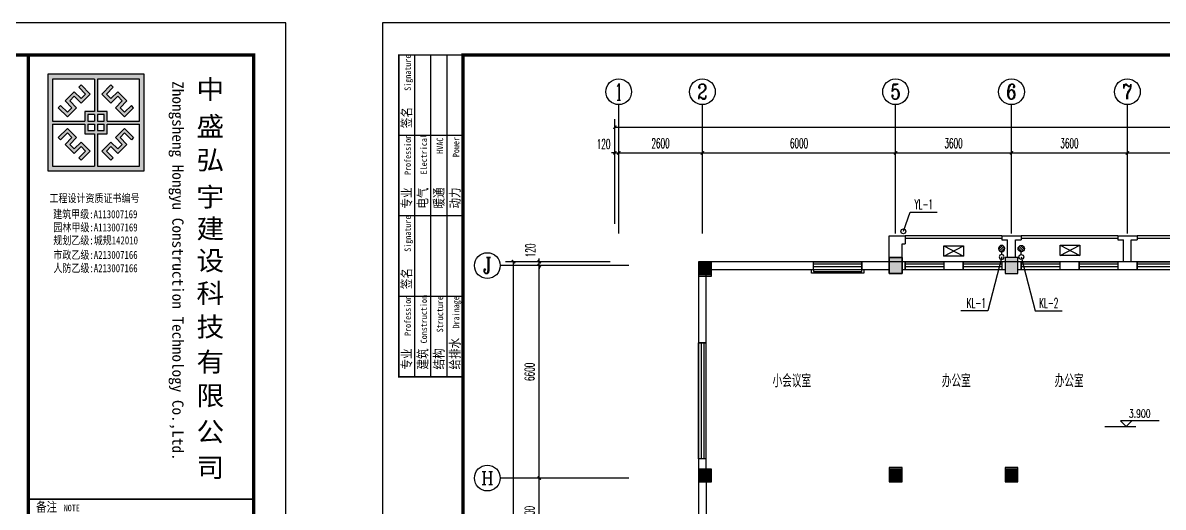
# Model space of a CAD drawing. Header units: inches. Extents: x -1293886 to -986005, y -15154 to 203628.
# Drawn here: x -1242659 to -1207239, y 11801 to 26846 of the extents above; entities that cross this region are included whole.
import ezdxf
from ezdxf.enums import TextEntityAlignment as Align

# ---------------------------------------------------------------- set-up
doc = ezdxf.new("R2010")
doc.units = ezdxf.units.IN
doc.header["$LTSCALE"] = 100
doc.header["$MEASUREMENT"] = 0
doc.linetypes.add('W_P', pattern=[7, 6, -1])
doc.layers.get('0').update_dxf_attribs({"color": 252})
for name, color, linetype in [('AXIS_TEXT', 7, 'Continuous'), ('PUB_HATCH', 8, 'Continuous'), ('TK', 142, 'Continuous'), ('W_DIM_EV', 4, 'Continuous'), ('WP_Y', 6, 'W_P'), ('WP_Y_LGBH', 4, 'Continuous'), ('WP_Y_PJ', 7, 'Continuous'), ('WZ', 6, 'Continuous')]:
    doc.layers.add(name, color=color, linetype=linetype)
doc.layers.add('COLU', color=2, linetype='Continuous', lineweight=30)
doc.layers.add('COLU-HATCH', color=7, linetype='Continuous', lineweight=25, true_color=0x5b5b5b)
doc.styles.add('_TCH_AXIS', font='COMPLEX', dxfattribs={"bigfont": 'GBCBIG'})
doc.styles.add('COMPLEX', font='COMPLEX')
doc.styles.add('DIM_FONT', font='bzxw.shx', dxfattribs={"width": 0.55, "bigfont": 'bzhz.shx'})
doc.styles.add('DXF', font='bzxw.shx', dxfattribs={"width": 0.7, "bigfont": 'bzhz.shx'})
doc.styles.add('HYZT1', font='SimSun.ttf', dxfattribs={"width": 0.8})
doc.styles.add('HYZT2', font='SIMHEI.TTF', dxfattribs={"width": 0.8})
doc.styles.add('HZ', font='SIMPLEX.SHX', dxfattribs={"width": 0.55, "bigfont": 'HZTXT.SHX'})
doc.styles.add('HZ2', font='ROMAND.SHX', dxfattribs={"width": 0.7, "bigfont": 'HZTXT.SHX'})
doc.styles.get("Standard").update_dxf_attribs({"font": 'txt.shx', "bigfont": 'bzhz.shx'})
doc.dimstyles.new('DIMN', dxfattribs={"dimtxt": 300, "dimasz": 100, "dimexe": 250, "dimexo": 300, "dimgap": 150, "dimtad": 1, "dimdec": 0, "dimzin": 0, "dimdsep": 46, "dimtxsty": 'DIM_FONT', "dimblk": 'ARCHTICK', "dimcen": 0.09, "dimclrt": 7, "dimazin": 2, "dimtfac": 1, "dimtdec": 0, "dimtix": 1, "dimtmove": 2, "dimatfit": 3, "dimldrblk": 'ARCHTICK', "dimfxl": 0, "dimtolj": 1, "dimtzin": 0, "dimarcsym": 0})

# ---------------------------------------------------------------- blocks, each defined once
blk = doc.blocks.new('A$C2A737560')
at = {"layer": 'COLU-HATCH', "transparency": 33554687}
for points in [[(2600, 25250), (3000, 25250), (3000, 25700), (2600, 25700)], [(8920, 25330), (8920, 25830), (8520, 25830), (8520, 25330)], [(12520, 25330), (12520, 25830), (12120, 25830), (12120, 25330)], [(2600, 18860), (3000, 18860), (3000, 19260), (2600, 19260)], [(8920, 18860), (8920, 19310), (8520, 19310), (8520, 18860)], [(12520, 18860), (12520, 19310), (12120, 19310), (12120, 18860)]]:
    blk.add_hatch(color=256, dxfattribs=at).paths.add_polyline_path(points, flags=0)
at = {"layer": 'COLU'}
for points in [[(2600, 25250), (3000, 25250), (3000, 25700), (2600, 25700)], [(8920, 25330), (8920, 25830), (8520, 25830), (8520, 25330)], [(12520, 25330), (12520, 25830), (12120, 25830), (12120, 25330)], [(2600, 18860), (3000, 18860), (3000, 19260), (2600, 19260)], [(8920, 18860), (8920, 19310), (8520, 19310), (8520, 18860)], [(12520, 18860), (12520, 19310), (12120, 19310), (12120, 18860)]]:
    blk.add_lwpolyline(points, close=True, dxfattribs=at)
blk = doc.blocks.new('_ArchTick')
at = {"color": 0, "linetype": 'ByBlock', "const_width": 0.4}
blk.add_lwpolyline([(-0.5, -0.5), (0.5, 0.5)], dxfattribs=at)
blk = doc.blocks.new('*D353')
at = {"color": 0, "lineweight": -2}
for p, q in [((-1224419, 12706), (-1226869, 12706)), ((-1226619, 10406), (-1226619, 12706)), ((-1224419, 10406), (-1226869, 10406))]:
    blk.add_line(p, q, dxfattribs=at)
at = {"layer": 'Defpoints', "color": 0}
for p in [(-1226619, 12706), (-1224119, 12706), (-1224119, 10406)]:
    blk.add_point(p, dxfattribs=at)
at = {"color": 0, "lineweight": -2, "xscale": 100, "yscale": 100, "zscale": 100}
for p, rotation in [((-1226619, 12706), 90), ((-1226619, 10406), 270)]:
    blk.add_blockref('_ArchTick', p, dxfattribs=dict(at, rotation=rotation))
at = {"color": 7, "insert": (-1226919, 11556), "char_height": 300, "attachment_point": 5, "rotation": 90, "style": 'HZ'}
blk.add_mtext('\\A1;2300', dxfattribs=at)
blk = doc.blocks.new('*D354')
at = {"color": 0, "lineweight": -2}
for p, q in [((-1224419, 19306), (-1226869, 19306)), ((-1226619, 12706), (-1226619, 19306)), ((-1224419, 12706), (-1226869, 12706))]:
    blk.add_line(p, q, dxfattribs=at)
at = {"layer": 'Defpoints', "color": 0}
for p in [(-1226619, 19306), (-1224119, 19306), (-1224119, 12706)]:
    blk.add_point(p, dxfattribs=at)
at = {"color": 0, "lineweight": -2, "xscale": 100, "yscale": 100, "zscale": 100}
for p, rotation in [((-1226619, 19306), 90), ((-1226619, 12706), 270)]:
    blk.add_blockref('_ArchTick', p, dxfattribs=dict(at, rotation=rotation))
at = {"color": 7, "insert": (-1226919, 16006), "char_height": 300, "attachment_point": 5, "rotation": 90, "style": 'HZ'}
blk.add_mtext('\\A1;6600', dxfattribs=at)
blk = doc.blocks.new('*D355')
at = {"color": 0, "lineweight": -2}
for p, q in [((-1226619, 19426), (-1226619, 19526)), ((-1224419, 19426), (-1226869, 19426)), ((-1224419, 19306), (-1226869, 19306)), ((-1226619, 19306), (-1226619, 19426)), ((-1226619, 19306), (-1226619, 19206))]:
    blk.add_line(p, q, dxfattribs=at)
at = {"layer": 'Defpoints', "color": 0}
for p in [(-1226619, 19426), (-1224119, 19426), (-1224119, 19306)]:
    blk.add_point(p, dxfattribs=at)
at = {"color": 0, "lineweight": -2, "xscale": 100, "yscale": 100, "zscale": 100}
for p, rotation in [((-1226619, 19426), 270), ((-1226619, 19306), 90)]:
    blk.add_blockref('_ArchTick', p, dxfattribs=dict(at, rotation=rotation))
at = {"color": 7, "insert": (-1226894, 19776), "char_height": 300, "attachment_point": 5, "rotation": 90, "style": 'HZ'}
blk.add_mtext('\\A1;120', dxfattribs=at)
blk = doc.blocks.new('*D356')
at = {"color": 0, "lineweight": -2}
for p, q in [((-1224419, 19426), (-1227669, 19426)), ((-1227419, -6214), (-1227419, 19426)), ((-1224419, -6214), (-1227669, -6214))]:
    blk.add_line(p, q, dxfattribs=at)
at = {"layer": 'Defpoints', "color": 0}
for p in [(-1227419, 19426), (-1224119, 19426), (-1224119, -6214)]:
    blk.add_point(p, dxfattribs=at)
at = {"color": 0, "lineweight": -2, "xscale": 100, "yscale": 100, "zscale": 100}
for p, rotation in [((-1227419, 19426), 90), ((-1227419, -6214), 270)]:
    blk.add_blockref('_ArchTick', p, dxfattribs=dict(at, rotation=rotation))
at = {"color": 7, "insert": (-1227719, 6606), "char_height": 300, "attachment_point": 5, "rotation": 90, "style": 'HZ'}
blk.add_mtext('\\A1;25640', dxfattribs=at)
blk = doc.blocks.new('*D357')
at = {"color": 0, "lineweight": -2}
for p, q in [((-1224271, 20606), (-1224271, 23056)), ((-1224151, 20606), (-1224151, 23056)), ((-1224271, 22806), (-1224371, 22806)), ((-1224271, 22806), (-1224151, 22806)), ((-1224151, 22806), (-1224051, 22806))]:
    blk.add_line(p, q, dxfattribs=at)
at = {"layer": 'Defpoints', "color": 0}
for p in [(-1224151, 22806), (-1224271, 20306), (-1224151, 20306)]:
    blk.add_point(p, dxfattribs=at)
at = {"color": 0, "lineweight": -2, "xscale": 100, "yscale": 100, "zscale": 100}
blk.add_blockref('_ArchTick', (-1224271, 22806), dxfattribs=at)
at = {"color": 0, "lineweight": -2, "xscale": 100, "yscale": 100, "zscale": 100, "rotation": 180}
blk.add_blockref('_ArchTick', (-1224151, 22806), dxfattribs=at)
at = {"color": 7, "insert": (-1224621, 23081), "char_height": 300, "attachment_point": 5, "style": 'HZ'}
blk.add_mtext('\\A1;120', dxfattribs=at)
blk = doc.blocks.new('*D358')
at = {"color": 0, "lineweight": -2}
for p, q in [((-1224151, 20606), (-1224151, 23056)), ((-1221551, 20606), (-1221551, 23056)), ((-1224151, 22806), (-1221551, 22806))]:
    blk.add_line(p, q, dxfattribs=at)
at = {"layer": 'Defpoints', "color": 0}
for p in [(-1221551, 22806), (-1224151, 20306), (-1221551, 20306)]:
    blk.add_point(p, dxfattribs=at)
at = {"color": 0, "lineweight": -2, "xscale": 100, "yscale": 100, "zscale": 100, "rotation": 180}
blk.add_blockref('_ArchTick', (-1224151, 22806), dxfattribs=at)
at = {"color": 0, "lineweight": -2, "xscale": 100, "yscale": 100, "zscale": 100}
blk.add_blockref('_ArchTick', (-1221551, 22806), dxfattribs=at)
at = {"color": 7, "insert": (-1222851, 23106), "char_height": 300, "attachment_point": 5, "style": 'HZ'}
blk.add_mtext('\\A1;2600', dxfattribs=at)
blk = doc.blocks.new('*D359')
at = {"color": 0, "lineweight": -2}
for p, q in [((-1221551, 20606), (-1221551, 23056)), ((-1215551, 20606), (-1215551, 23056)), ((-1221551, 22806), (-1215551, 22806))]:
    blk.add_line(p, q, dxfattribs=at)
at = {"layer": 'Defpoints', "color": 0}
for p in [(-1215551, 22806), (-1221551, 20306), (-1215551, 20306)]:
    blk.add_point(p, dxfattribs=at)
at = {"color": 0, "lineweight": -2, "xscale": 100, "yscale": 100, "zscale": 100, "rotation": 180}
blk.add_blockref('_ArchTick', (-1221551, 22806), dxfattribs=at)
at = {"color": 0, "lineweight": -2, "xscale": 100, "yscale": 100, "zscale": 100}
blk.add_blockref('_ArchTick', (-1215551, 22806), dxfattribs=at)
at = {"color": 7, "insert": (-1218551, 23106), "char_height": 300, "attachment_point": 5, "style": 'HZ'}
blk.add_mtext('\\A1;6000', dxfattribs=at)
blk = doc.blocks.new('*D360')
at = {"color": 0, "lineweight": -2}
for p, q in [((-1215551, 20606), (-1215551, 23056)), ((-1211951, 20606), (-1211951, 23056)), ((-1215551, 22806), (-1211951, 22806))]:
    blk.add_line(p, q, dxfattribs=at)
at = {"layer": 'Defpoints', "color": 0}
for p in [(-1211951, 22806), (-1215551, 20306), (-1211951, 20306)]:
    blk.add_point(p, dxfattribs=at)
at = {"color": 0, "lineweight": -2, "xscale": 100, "yscale": 100, "zscale": 100, "rotation": 180}
blk.add_blockref('_ArchTick', (-1215551, 22806), dxfattribs=at)
at = {"color": 0, "lineweight": -2, "xscale": 100, "yscale": 100, "zscale": 100}
blk.add_blockref('_ArchTick', (-1211951, 22806), dxfattribs=at)
at = {"color": 7, "insert": (-1213751, 23106), "char_height": 300, "attachment_point": 5, "style": 'HZ'}
blk.add_mtext('\\A1;3600', dxfattribs=at)
blk = doc.blocks.new('*D361')
at = {"color": 0, "lineweight": -2}
for p, q in [((-1211951, 20606), (-1211951, 23056)), ((-1208351, 20606), (-1208351, 23056)), ((-1211951, 22806), (-1208351, 22806))]:
    blk.add_line(p, q, dxfattribs=at)
at = {"layer": 'Defpoints', "color": 0}
for p in [(-1208351, 22806), (-1211951, 20306), (-1208351, 20306)]:
    blk.add_point(p, dxfattribs=at)
at = {"color": 0, "lineweight": -2, "xscale": 100, "yscale": 100, "zscale": 100, "rotation": 180}
blk.add_blockref('_ArchTick', (-1211951, 22806), dxfattribs=at)
at = {"color": 0, "lineweight": -2, "xscale": 100, "yscale": 100, "zscale": 100}
blk.add_blockref('_ArchTick', (-1208351, 22806), dxfattribs=at)
at = {"color": 7, "insert": (-1210151, 23106), "char_height": 300, "attachment_point": 5, "style": 'HZ'}
blk.add_mtext('\\A1;3600', dxfattribs=at)
blk = doc.blocks.new('*D362')
at = {"color": 0, "lineweight": -2}
for p, q in [((-1208351, 20606), (-1208351, 23056)), ((-1204751, 20606), (-1204751, 23056)), ((-1208351, 22806), (-1204751, 22806))]:
    blk.add_line(p, q, dxfattribs=at)
at = {"layer": 'Defpoints', "color": 0}
for p in [(-1204751, 22806), (-1208351, 20306), (-1204751, 20306)]:
    blk.add_point(p, dxfattribs=at)
at = {"color": 0, "lineweight": -2, "xscale": 100, "yscale": 100, "zscale": 100, "rotation": 180}
blk.add_blockref('_ArchTick', (-1208351, 22806), dxfattribs=at)
at = {"color": 0, "lineweight": -2, "xscale": 100, "yscale": 100, "zscale": 100}
blk.add_blockref('_ArchTick', (-1204751, 22806), dxfattribs=at)
at = {"color": 7, "insert": (-1206551, 23106), "char_height": 300, "attachment_point": 5, "style": 'HZ'}
blk.add_mtext('\\A1;3600', dxfattribs=at)
blk = doc.blocks.new('*D369')
at = {"color": 0, "lineweight": -2}
for p, q in [((-1224271, 20606), (-1224271, 23856)), ((-1185131, 20606), (-1185131, 23856)), ((-1224271, 23606), (-1185131, 23606))]:
    blk.add_line(p, q, dxfattribs=at)
at = {"layer": 'Defpoints', "color": 0}
for p in [(-1185131, 23606), (-1224271, 20306), (-1185131, 20306)]:
    blk.add_point(p, dxfattribs=at)
at = {"color": 0, "lineweight": -2, "xscale": 100, "yscale": 100, "zscale": 100, "rotation": 180}
blk.add_blockref('_ArchTick', (-1224271, 23606), dxfattribs=at)
at = {"color": 0, "lineweight": -2, "xscale": 100, "yscale": 100, "zscale": 100}
blk.add_blockref('_ArchTick', (-1185131, 23606), dxfattribs=at)
at = {"color": 7, "insert": (-1204701, 23906), "char_height": 300, "attachment_point": 5, "style": 'HZ'}
blk.add_mtext('\\A1;39140', dxfattribs=at)
blk = doc.blocks.new('$TCHSYS$WIN2D')
for p, q in [((-0.5, 0.5), (0.5, 0.5)), ((-0.5, 0.5), (-0.5, -0.5)), ((0.5, 0.5), (0.5, -0.5)), ((0.5, 0.1667), (-0.5, 0.1667)), ((0.5, -0.1667), (-0.5, -0.1667)), ((-0.5, -0.5), (0.5, -0.5))]:
    blk.add_line(p, q)
blk = doc.blocks.new('_AXISO')
blk.add_circle((0, 0), 0.5)
at = {"layer": 'AXIS_TEXT', "style": 'COMPLEX', "width": 1.041667}
blk.add_attdef('A', text='', height=0.56, dxfattribs=at).set_placement((-0.25, -0.28), (0.25, -0.28), align=Align.FIT)
blk = doc.blocks.new('_FZH')
blk.add_lwpolyline([(-0.5, -0.5), (0.5, -0.5), (0.5, 0.5), (-0.5, 0.5)], close=True)
at = {"layer": 'PUB_HATCH'}
blk.add_solid([(-0.5, -0.5), (0.5, -0.5), (-0.5, 0.5), (0.5, 0.5)], dxfattribs=at)
blk = doc.blocks.new('$LIGUAN')
at = {"color": 0, "linetype": 'Continuous'}
blk.add_circle((0, 0), 0.5, dxfattribs=at)
at = {"color": 0, "flags": 1}
for tag in ['THICK', 'BG_D', 'BG_T']:
    blk.add_attdef(tag, (0, 0), '', height=0.0001, dxfattribs=at)
blk = doc.blocks.new('$PS001_0')
for p, q in [((-0.48, -0.12), (0.12, 0.48)), ((-0.35, -0.35), (0.35, 0.35)), ((-0.12, -0.49), (0.49, 0.12))]:
    blk.add_line(p, q)
blk.add_circle((0, 0), 0.5)
at = {"style": 'HZ', "width": 0.7, "flags": 1}
for tag in ['UNIT', 'WHAT', 'SPEC']:
    blk.add_attdef(tag, (0, 0), '', height=0.001, dxfattribs=at)
blk = doc.blocks.new('A$C71AA4010')
at = {"layer": 'TK'}
for p, q in [((500, -11000), (500, -1000)), ((2500, -1000), (500, -1000)), ((1000, -11000), (1000, -1000)), ((1500, -11000), (1500, -1000)), ((2000, -11000), (2000, -1000)), ((2500, -3500), (500, -3500)), ((2500, -3500), (500, -3500)), ((2500, -6000), (500, -6000)), ((2500, -8500), (500, -8500)), ((2500, -11000), (500, -11000))]:
    blk.add_line(p, q, dxfattribs=at)
at = {"layer": 'TK', "const_width": 50}
blk.add_lwpolyline([(500, -1000), (2500, -1000), (2500, -11000), (500, -11000)], close=True, dxfattribs=at)
blk.add_lwpolyline([(2500, -4000), (2500, -11000)], dxfattribs=at)
at = {"layer": 'TK', "style": 'HYZT1', "width": 0.8}
for s, height, p in [('Signature', 200, (880, -2113)), ('签名', 300, (895, -3270)), ('Profession', 200, (880, -4728)), ('Electrical', 200, (1380, -4708)), ('HVAC', 200, (1880, -4067)), ('Power', 200, (2380, -4173)), ('专业', 300, (895, -5770)), ('电气', 300, (1395, -5770)), ('暖通', 300, (1895, -5770)), ('动力', 300, (2395, -5770)), ('Signature', 200, (880, -7113)), ('签名', 300, (895, -8270)), ('Profession', 200, (880, -9728)), ('Construction', 200, (1380, -9956)), ('Structure', 200, (1880, -9614)), ('Drainage', 200, (2380, -9494)), ('给排水', 300, (2395, -10770)), ('专业', 300, (895, -10770)), ('建筑', 300, (1395, -10770)), ('结构', 300, (1895, -10770))]:
    blk.add_text(s, height=height, rotation=90, dxfattribs=at).set_placement(p)
blk = doc.blocks.new('A$C05385F37')
at = {"layer": 'TK'}
h = blk.add_hatch(color=256, dxfattribs=at)
h.paths.add_polyline_path([(-4400, -1600), (-7400, -1600), (-7400, -4600), (-4400, -4600)])
h.paths.add_polyline_path([(-4550, -3150), (-4550, -4450), (-5850, -4450), (-5850, -3450), (-5550, -3450), (-5550, -3150)], flags=16)
h.paths.add_polyline_path([(-4550, -3050), (-5550, -3050), (-5550, -2750), (-5850, -2750), (-5850, -1750), (-4550, -1750)], flags=16)
h.paths.add_polyline_path([(-4730, -3563), (-4801, -3634), (-5013, -3422), (-5154, -3563), (-4943, -3775), (-5225, -4058), (-5437, -3846), (-5578, -3987), (-5366, -4199), (-5437, -4270), (-5720, -3987), (-5437, -3704), (-5225, -3917), (-5084, -3775), (-5296, -3563), (-5013, -3280)], flags=0)
h.paths.add_polyline_path([(-5013, -2920), (-5296, -2637), (-5084, -2425), (-5225, -2283), (-5437, -2496), (-5720, -2213), (-5437, -1930), (-5366, -2001), (-5578, -2213), (-5437, -2354), (-5225, -2142), (-4943, -2425), (-5154, -2637), (-5013, -2778), (-4801, -2566), (-4730, -2637)], flags=0)
h.paths.add_polyline_path([(-5650, -3150), (-5650, -3350), (-5850, -3350), (-5850, -3150)], flags=16)
h.paths.add_polyline_path([(-5650, -3050), (-5850, -3050), (-5850, -2850), (-5650, -2850)], flags=16)
h.paths.add_polyline_path([(-5950, -3150), (-5950, -3350), (-6150, -3350), (-6150, -3150)], flags=16)
h.paths.add_polyline_path([(-5950, -3050), (-6150, -3050), (-6150, -2850), (-5950, -2850)], flags=16)
h.paths.add_polyline_path([(-5950, -3450), (-5950, -4450), (-7250, -4450), (-7250, -3150), (-6250, -3150), (-6250, -3450)], flags=16)
h.paths.add_polyline_path([(-5950, -2750), (-6250, -2750), (-6250, -3050), (-7250, -3050), (-7250, -1750), (-5950, -1750)], flags=16)
h.paths.add_polyline_path([(-6080, -3987), (-6363, -4270), (-6434, -4199), (-6222, -3987), (-6363, -3846), (-6575, -4058), (-6857, -3775), (-6646, -3563), (-6787, -3422), (-6999, -3634), (-7070, -3563), (-6787, -3280), (-6504, -3563), (-6716, -3775), (-6575, -3917), (-6363, -3704)], flags=0)
h.paths.add_polyline_path([(-6080, -2213), (-6363, -2496), (-6575, -2283), (-6716, -2425), (-6504, -2637), (-6787, -2920), (-7070, -2637), (-6999, -2566), (-6787, -2778), (-6646, -2637), (-6857, -2425), (-6575, -2142), (-6363, -2354), (-6222, -2213), (-6434, -2001), (-6363, -1930)], flags=0)
for points in [[(-6575, -2283), (-6363, -2496), (-6080, -2213), (-6363, -1930), (-6434, -2001), (-6222, -2213), (-6363, -2354), (-6575, -2142), (-6857, -2425), (-6646, -2637), (-6787, -2778), (-6999, -2566), (-7070, -2637), (-6787, -2920), (-6504, -2637), (-6716, -2425)], [(-5084, -2425), (-5296, -2637), (-5013, -2920), (-4730, -2637), (-4801, -2566), (-5013, -2778), (-5154, -2637), (-4943, -2425), (-5225, -2142), (-5437, -2354), (-5578, -2213), (-5366, -2001), (-5437, -1930), (-5720, -2213), (-5437, -2496), (-5225, -2283)], [(-6716, -3775), (-6504, -3563), (-6787, -3280), (-7070, -3563), (-6999, -3634), (-6787, -3422), (-6646, -3563), (-6857, -3775), (-6575, -4058), (-6363, -3846), (-6222, -3987), (-6434, -4199), (-6363, -4270), (-6080, -3987), (-6363, -3704), (-6575, -3917)], [(-5225, -3917), (-5437, -3704), (-5720, -3987), (-5437, -4270), (-5366, -4199), (-5578, -3987), (-5437, -3846), (-5225, -4058), (-4943, -3775), (-5154, -3563), (-5013, -3422), (-4801, -3634), (-4730, -3563), (-5013, -3280), (-5296, -3563), (-5084, -3775)]]:
    blk.add_hatch(color=256, dxfattribs=at).paths.add_polyline_path(points)
for p, q in [((-8000, -1000), (-1000, -1000)), ((-1000, -1000), (-1000, -26100)), ((-5950, -1750), (-5950, -2750)), ((-5850, -1750), (-5850, -2750)), ((-7250, -3050), (-6250, -3050)), ((-7250, -3150), (-6250, -3150)), ((-6150, -3050), (-5950, -3050)), ((-6150, -3150), (-5950, -3150)), ((-5950, -2850), (-5950, -3050)), ((-5950, -3150), (-5950, -3350)), ((-5850, -2850), (-5850, -3050)), ((-5850, -3050), (-5650, -3050)), ((-5850, -3150), (-5650, -3150)), ((-5850, -3150), (-5850, -3350)), ((-5550, -3050), (-4550, -3050)), ((-5550, -3150), (-4550, -3150)), ((-5950, -3450), (-5950, -4450)), ((-5850, -3450), (-5850, -4450)), ((-8000, -14800), (-1000, -14800)), ((-8000, -26600), (-1000, -26600)), ((-1000, -26600), (-8000, -26600)), ((-8000, -26600), (-1000, -26600)), ((-8000, -26600), (-2830, -26600)), ((-8000, -26600), (-1000, -26600)), ((-8000, -26600), (-1000, -26600)), ((-8000, -26600), (-1000, -26600)), ((-5600, -26600), (-5600, -31400)), ((-3300, -26600), (-3300, -31400)), ((-8000, -27400), (-1000, -27400)), ((-8000, -28200), (-1000, -28200)), ((-8000, -29000), (-1000, -29000)), ((-8000, -29800), (-1000, -29800)), ((-8000, -30600), (-1000, -30600)), ((-8000, -31400), (-1000, -31400)), ((-8000, -31400), (-1000, -31400)), ((-8000, -31400), (-1000, -31400)), ((-8000, -31400), (-1000, -31400)), ((-1000, -34600), (-8000, -34600)), ((-7944, -34600), (-1000, -34600)), ((-8000, -36200), (-1000, -36200)), ((-8000, -36200), (-1000, -36200)), ((-1000, -36200), (-8000, -36200)), ((-8000, -36200), (-1000, -36200)), ((-8000, -36200), (-2830, -36200)), ((-8000, -36200), (-1000, -36200)), ((-8000, -36200), (-1000, -36200)), ((-8000, -38600), (-1000, -38600)), ((-8000, -38600), (-1000, -38600)), ((-6250, -38600), (-6250, -41000)), ((-4500, -38600), (-4500, -41000)), ((-2750, -38600), (-2750, -41000)), ((-8000, -39400), (-1000, -39400)), ((-8000, -40200), (-1000, -40200))]:
    blk.add_line(p, q, dxfattribs=at)
for points, const_width in [([(-8000, -1000), (-8000, -41000)], 100), ([(-8000, -14800), (-1000, -14800)], 50), ([(-1000, -18400), (-8000, -18400)], 50), ([(-1000, -20000), (-8000, -20000)], 50), ([(-8000, -26600), (-1000, -26600)], 50), ([(-1000, -26600), (-8000, -26600)], 50), ([(-1000, -26600), (-7944, -26600)], 50), ([(-8000, -31400), (-1000, -31400)], 50), ([(-1000, -31400), (-8000, -31400)], 50), ([(-1000, -31400), (-8000, -31400)], 50), ([(-1000, -33000), (-7944, -33000)], 50), ([(-8000, -36200), (-1000, -36200)], 50), ([(-7944, -36200), (-1000, -36200)], 50), ([(-8000, -37800), (-1000, -37800)], 50)]:
    blk.add_lwpolyline(points, dxfattribs=dict(at, const_width=const_width))
for points in [[(-7400, -4600), (-4400, -4600), (-4400, -1600), (-7400, -1600)], [(-6504, -2637), (-6787, -2920), (-7070, -2637), (-6999, -2566), (-6787, -2778), (-6646, -2637), (-6857, -2425), (-6575, -2142), (-6363, -2354), (-6222, -2213), (-6434, -2001), (-6363, -1930), (-6080, -2213), (-6363, -2496), (-6575, -2283), (-6716, -2425)], [(-5296, -2637), (-5013, -2920), (-4730, -2637), (-4801, -2566), (-5013, -2778), (-5154, -2637), (-4943, -2425), (-5225, -2142), (-5437, -2354), (-5578, -2213), (-5366, -2001), (-5437, -1930), (-5720, -2213), (-5437, -2496), (-5225, -2283), (-5084, -2425)], [(-6504, -3563), (-6787, -3280), (-7070, -3563), (-6999, -3634), (-6787, -3422), (-6646, -3563), (-6857, -3775), (-6575, -4058), (-6363, -3846), (-6222, -3987), (-6434, -4199), (-6363, -4270), (-6080, -3987), (-6363, -3704), (-6575, -3917), (-6716, -3775)], [(-5296, -3563), (-5013, -3280), (-4730, -3563), (-4801, -3634), (-5013, -3422), (-5154, -3563), (-4943, -3775), (-5225, -4058), (-5437, -3846), (-5578, -3987), (-5366, -4199), (-5437, -4270), (-5720, -3987), (-5437, -3704), (-5225, -3917), (-5084, -3775)]]:
    blk.add_lwpolyline(points, close=True, dxfattribs=at)
for points in [[(-5950, -1750), (-7250, -1750), (-7250, -3050)], [(-4550, -3050), (-4550, -1750), (-5850, -1750)], [(-5950, -2750), (-6250, -2750), (-6250, -3050)], [(-5550, -3050), (-5550, -2750), (-5850, -2750)], [(-7250, -3150), (-7250, -4450), (-5950, -4450)], [(-6250, -3150), (-6250, -3450), (-5950, -3450)], [(-5950, -2850), (-6150, -2850), (-6150, -3050)], [(-6150, -3150), (-6150, -3350), (-5950, -3350)], [(-5650, -3050), (-5650, -2850), (-5850, -2850)], [(-5850, -4450), (-4550, -4450), (-4550, -3150)], [(-5850, -3350), (-5650, -3350), (-5650, -3150)], [(-5850, -3450), (-5550, -3450), (-5550, -3150)]]:
    blk.add_lwpolyline(points, dxfattribs=at)
for s, height, style, width, p in [('中', 600, 'HYZT2', 1.05, (-2778, -2366)), ('盛', 600, 'HYZT2', 1.05, (-2778, -3515)), ('弘', 600, 'HYZT2', 1.05, (-2778, -4559)), ('工程设计资质证书编号', 250, 'HYZT1', 0.8, (-7346, -5574)), ('宇', 600, 'HYZT2', 1.05, (-2778, -5708)), ('建', 600, 'HYZT2', 1.05, (-2778, -6696)), ('设', 600, 'HYZT2', 1.05, (-2778, -7687)), ('科', 600, 'HYZT2', 1.05, (-2778, -8702)), ('技', 600, 'HYZT2', 1.05, (-2778, -9744)), ('有', 600, 'HYZT2', 1.05, (-2778, -10833)), ('限', 600, 'HYZT2', 1.05, (-2778, -11880)), ('公', 600, 'HYZT2', 1.05, (-2778, -13003)), ('司', 600, 'HYZT2', 1.05, (-2778, -14115)), ('备注', 300, 'HYZT1', 0.8, (-7763, -15187)), ('NOTE', 200, 'HYZT1', 0.8, (-6902, -15171)), ('*本图经施工图审查机构及消防审批部门审查合格方可用于施工，', 200, 'HYZT1', 0.8, (-7826, -15644)), ('版权属中盛弘宇建设科技有限公司所有，未经书面许可，不得擅', 200, 'HYZT1', 0.8, (-7826, -16019)), ('自使用、更改和复制等其他用途。', 200, 'HYZT1', 0.8, (-7826, -16394)), ('This drawing can only be used for construction after being ', 196, 'HYZT1', 0.8, (-7842, -16750)), ('examined to be qualified and approved by Drawing Appraisal ', 196, 'HYZT1', 0.8, (-7842, -17066)), ('Unit & Fire Control Committee. The copyright belongs to zh', 196, 'HYZT1', 0.8, (-7842, -17365)), ('ongsheng hongyu construction technology co., LTD. Without ', 196, 'HYZT1', 0.8, (-7842, -17665)), ("written permission, it's prohibited to use，change or copy ", 196, 'HYZT1', 0.8, (-7842, -17921)), ('the drawing for other purposes.', 196, 'HYZT1', 0.8, (-7842, -18248)), ('合作设计单位', 300, 'HYZT1', 0.8, (-7852, -18825)), ('CO-OPERATED WITH', 200, 'HYZT1', 0.8, (-5665, -18809)), ('说明', 300, 'HYZT1', 0.8, (-7751, -20445)), ('EXPLAIN', 200, 'HYZT1', 0.8, (-6948, -20388)), ('审    定  ', 300, 'HYZT1', 0.8, (-7796, -26996)), ('APPROVED BY', 200, 'HYZT1', 0.8, (-7745, -27326)), ('审    核  ', 300, 'HYZT1', 0.8, (-7801, -27810)), ('VERIFIED BY', 200, 'HYZT1', 0.8, (-7767, -28134)), ('项目负责人', 300, 'HYZT1', 0.8, (-7790, -28609)), ('专业负责人', 300, 'HYZT1', 0.8, (-7794, -29388)), ('PROJECT CHIEF', 200, 'HYZT1', 0.8, (-7756, -28919)), ('DIVISION CHIEF', 200, 'HYZT1', 0.8, (-7746, -29719)), ('校    对 ', 300, 'HYZT1', 0.8, (-7770, -30176)), ('CHECKED BY', 200, 'HYZT1', 0.8, (-7762, -30504)), ('设    计 ', 300, 'HYZT1', 0.8, (-7776, -30998)), ('DESIGNED BY', 200, 'HYZT1', 0.8, (-7756, -31322)), ('建设单位', 300, 'HYZT1', 0.8, (-7747, -31846)), ('CONSTRUCTION', 200, 'HYZT1', 0.8, (-6206, -31788)), ('工程名称', 300, 'HYZT1', 0.8, (-7762, -33477)), ('PROJECT', 200, 'HYZT1', 0.8, (-6192, -33453)), ('项目名称', 300, 'HYZT1', 0.8, (-7762, -35077)), ('SUB PROJECT', 200, 'HYZT1', 0.8, (-6192, -35053)), ('图纸名称', 300, 'HYZT1', 0.8, (-7737, -36636)), ('DRAWING TITLE', 200, 'HYZT1', 0.8, (-6112, -36612)), ('工程编号', 300, 'HYZT1', 0.8, (-7753, -38197)), ('JOB NO.', 200, 'HYZT1', 0.8, (-7404, -38497)), ('阶段', 300, 'HYZT1', 0.8, (-7753, -38997)), ('专业', 300, 'HYZT1', 0.8, (-4325, -38995)), ('STAGE', 200, 'HYZT1', 0.8, (-7742, -39297)), ('DISCIPLINE', 200, 'HYZT1', 0.8, (-4328, -39303)), ('比例', 300, 'HYZT1', 0.8, (-7798, -39809)), ('图号', 300, 'HYZT1', 0.8, (-4317, -39795)), ('SCALE', 200, 'HYZT1', 0.8, (-7746, -40099)), ('DWG NO.', 200, 'HYZT1', 0.8, (-4328, -40103)), ('日期', 300, 'HYZT1', 0.8, (-7798, -40600)), ('版本号', 300, 'HYZT1', 0.8, (-4287, -40582)), ('DATE', 200, 'HYZT1', 0.8, (-7717, -40895)), ('VERSION NUMBER', 200, 'HYZT1', 0.8, (-4456, -40881)), ('签字齐全  盖章有效', 300, 'HYZT1', 0.8, (-3990, -41678))]:
    blk.add_text(s, height=height, dxfattribs=dict(at, style=style, width=width)).set_placement(p)
at = {"layer": 'TK', "style": 'HYZT2', "width": 0.99}
blk.add_text('Zhongsheng Hongyu Construction Technology Co.,Ltd.', height=350, rotation=270, dxfattribs=at).set_placement((-3530, -1814))
at = {"layer": 'TK', "style": 'HYZT1', "width": 0.8}
for s, p in [('建筑甲级:A113007169', (-5922, -5945)), ('园林甲级:A113007169', (-5915, -6355)), ('规划乙级:城规142010', (-5911, -6757)), ('市政乙级:A213007166', (-5915, -7209)), ('人防乙级:A213007166', (-5915, -7621))]:
    blk.add_text(s, height=250, dxfattribs=at).set_placement(p, align=Align.MIDDLE_CENTER)
blk = doc.blocks.new('$BG_1')
blk.add_lwpolyline([(10.23, 1.77), (-1.77, 1.77), (0, 0), (1.77, 1.77)])
at = {"style": 'HZ', "width": 0.7}
blk.add_attdef('BG', text='', height=2.5, dxfattribs=at).set_placement((4.22, 2.77), align=Align.CENTER)

msp = doc.modelspace()

# ---------------------------------------------------------------- linework, layer by layer
for p, q in [((-1224151.2, 20306), (-1224151.2, 24306)), ((-1221551.2, 20306), (-1221551.2, 24306)), ((-1215551.2, 20306), (-1215551.2, 24306)), ((-1211951.2, 20306), (-1211951.2, 24306)), ((-1208351.2, 20306), (-1208351.2, 24306)), ((-1215751.2, 20106), (-1215751.2, 20226)), ((-1215751.2, 20226), (-1215351.2, 20226)), ((-1215351.2, 20226), (-1215251.2, 20226)), ((-1215351.2, 20226), (-1215351.2, 20226)), ((-1212251.2, 20226), (-1215251.3, 20226)), ((-1215251.2, 20226), (-1215251.2, 19986)), ((-1212251.2, 20226), (-1211951.2, 20226)), ((-1212251.2, 20226), (-1212251.2, 20106)), ((-1211951.2, 20226), (-1211651.3, 20226)), ((-1208651.2, 20226), (-1211651.3, 20226)), ((-1211651.3, 20226), (-1211651.3, 20106)), ((-1208651.2, 20226), (-1208351.2, 20226)), ((-1208651.2, 20226), (-1208651.2, 20106)), ((-1208351.2, 20226), (-1208051.3, 20226)), ((-1205051.2, 20226), (-1208051.3, 20226)), ((-1208051.3, 20226), (-1208051.3, 20106)), ((-1215751.2, 19556), (-1215751.2, 20106)), ((-1215351.2, 19556), (-1215351.2, 19986)), ((-1215351.2, 19986), (-1215251.2, 19986)), ((-1212251.2, 20146), (-1215251.3, 20146)), ((-1214054.3, 19601), (-1213445, 19913.9)), ((-1214054.3, 19913.9), (-1213445, 19601)), ((-1212251.2, 20106), (-1212071.2, 20106)), ((-1212071.2, 19556), (-1212071.2, 20106)), ((-1211831.2, 19556), (-1211831.2, 20106)), ((-1211831.2, 20106), (-1211651.3, 20106)), ((-1208651.2, 20146), (-1211651.3, 20146)), ((-1210435.1, 19623.7), (-1209825.9, 19936.6)), ((-1210435.1, 19936.6), (-1209825.9, 19623.7)), ((-1208651.2, 20106), (-1208471.2, 20106)), ((-1208471.2, 19426), (-1208471.2, 20106)), ((-1208231.2, 19426), (-1208231.2, 20106)), ((-1208231.2, 20106), (-1208051.3, 20106)), ((-1205051.2, 20146), (-1208051.3, 20146)), ((-1223831.3, 19306), (-1227831.3, 19306)), ((-1218101.2, 19426), (-1221271.2, 19426)), ((-1221271.2, 19186), (-1218101.2, 19186)), ((-1218101.2, 19186), (-1218101.2, 19426)), ((-1215751.2, 19426), (-1216601.2, 19426)), ((-1216601.2, 19426), (-1216601.2, 19186)), ((-1216601.2, 19186), (-1215751.2, 19186)), ((-1215251.3, 19426), (-1215351.2, 19426)), ((-1215351.2, 19186), (-1215251.3, 19186)), ((-1215251.3, 19186), (-1215251.3, 19426)), ((-1213451.2, 19426), (-1214051.3, 19426)), ((-1214051.3, 19426), (-1214051.3, 19186)), ((-1214051.3, 19186), (-1213451.2, 19186)), ((-1213451.2, 19186), (-1213451.2, 19426)), ((-1212151.2, 19426), (-1212251.2, 19426)), ((-1212251.2, 19426), (-1212251.2, 19186)), ((-1212251.2, 19186), (-1212151.2, 19186)), ((-1211651.3, 19426), (-1211751.2, 19426)), ((-1211751.2, 19186), (-1211651.3, 19186)), ((-1211651.3, 19186), (-1211651.3, 19426)), ((-1209851.2, 19426), (-1210451.3, 19426)), ((-1210451.3, 19426), (-1210451.3, 19186)), ((-1210451.3, 19186), (-1209851.2, 19186)), ((-1209851.2, 19186), (-1209851.2, 19426)), ((-1208471.2, 19426), (-1208651.2, 19426)), ((-1208651.2, 19426), (-1208651.2, 19186)), ((-1208651.2, 19186), (-1208351.2, 19186)), ((-1208351.2, 19186), (-1208051.3, 19186)), ((-1208051.3, 19426), (-1208231.2, 19426)), ((-1208051.3, 19186), (-1208051.3, 19426)), ((-1221671.2, 19026), (-1221671.2, 16905.9)), ((-1221431.2, 16905.9), (-1221431.2, 19026)), ((-1221671.2, 16905.9), (-1221431.2, 16905.9)), ((-1221431.2, 13305.9), (-1221671.2, 13305.9)), ((-1221671.2, 13305.9), (-1221671.2, 12986)), ((-1221431.2, 12986), (-1221431.2, 13305.9)), ((-1223831.3, 12706), (-1227831.3, 12706)), ((-1221671.2, 12586), (-1221671.2, 10406)), ((-1221431.2, 12586), (-1221431.2, 10526))]:
    msp.add_line(p, q)
for points in [[(-1213445, 19601), (-1214054.3, 19601), (-1214054.3, 19913.9), (-1213445, 19913.9), (-1213445, 19601)], [(-1209825.9, 19623.7), (-1210435.1, 19623.7), (-1210435.1, 19936.6), (-1209825.9, 19936.6), (-1209825.9, 19623.7)], [(-1185131.2, 19426), (-1221671.2, 19426), (-1221671.2, 8426), (-1224271.2, 8426), (-1224271.2, -6274), (-1215371.2, -6274), (-1215371.2, -2014), (-1214831.2, -2014), (-1214831.2, 1226), (-1215431.2, 1226), (-1215431.2, 8186), (-1190471.2, 8186), (-1190471.2, 6146), (-1185371.2, 6146), (-1185371.2, 5936), (-1185131.2, 5936), (-1185131.2, 8186), (-1184131.2, 8186), (-1184131.2, 17226), (-1185131.2, 17226), (-1185131.2, 19426)], [(-1216601.2, 19186), (-1216541.2, 19186), (-1216541.2, 19066), (-1217281.2, 19066), (-1217281.2, 19066), (-1218161.2, 19066), (-1218161.2, 19186), (-1218101.2, 19186), (-1218101.2, 19126), (-1216601.2, 19126), (-1216601.2, 19186)]]:
    msp.add_lwpolyline(points)
msp.add_lwpolyline([(-1215751.2, 19556), (-1215351.2, 19556), (-1215351.2, 19056), (-1215751.2, 19056)], close=True)
at = {"layer": 'TK'}
for points in [[(-1293886.4, -15153.6), (-1234486.4, -15153.6), (-1234486.4, 26846.4), (-1293886.4, 26846.4)], [(-1231483.7, -15153.6), (-1172083.7, -15153.6), (-1172083.7, 26846.4), (-1231483.7, 26846.4)]]:
    msp.add_lwpolyline(points, close=True, dxfattribs=at)
at = {"layer": 'TK', "const_width": 100}
for points in [[(-1291386.4, -14153.6), (-1235486.4, -14153.6), (-1235486.4, 25846.4), (-1291386.4, 25846.4)], [(-1228983.7, -14153.6), (-1173083.7, -14153.6), (-1173083.7, 25846.4), (-1228983.7, 25846.4)]]:
    msp.add_lwpolyline(points, close=True, dxfattribs=at)
at = {"layer": 'W_DIM_EV'}
msp.add_line((-1209053.4, 14306), (-1208090.3, 14306), dxfattribs=at)
at = {"layer": 'WP_Y'}
for p, q in [((-1212256, 19648.1), (-1212256, 19732.4)), ((-1211646.3, 19648.1), (-1211646.3, 19732.4))]:
    msp.add_line(p, q, dxfattribs=at)
at = {"layer": 'WP_Y_LGBH'}
for points in [[(-1215309.9, 20369.8), (-1215098.1, 20960.3), (-1214258.1, 20960.3)], [(-1212256, 19573.1), (-1212688.2, 17895.1), (-1213528.2, 17895.1)], [(-1211646.3, 19573.1), (-1211214.1, 17895.1), (-1210374.1, 17895.1)]]:
    msp.add_lwpolyline(points, dxfattribs=at)

# ---------------------------------------------------------------- block references
at = {"color": 4}
msp.add_blockref('A$C05385F37', (-1234486.4, 26846.4), dxfattribs=at)
for name, p in [('A$C71AA4010', (-1231483.7, 26846.4)), ('A$C2A737560', (-1224271.2, -6274))]:
    msp.add_blockref(name, p)
ref = msp.add_blockref('_AXISO', (-1224151.2, 24706), dxfattribs=dict(xscale=800, yscale=800, zscale=800))
ref.add_attrib('A', '1', dxfattribs={"layer": 'AXIS_TEXT', "height": 514.7, "style": '_TCH_AXIS'}).set_placement((-1224261.5, 24448.6), (-1224040.9, 24448.6), align=Align.FIT)
ref = msp.add_blockref('_AXISO', (-1221551.2, 24706), dxfattribs=dict(xscale=800, yscale=800, zscale=800))
ref.add_attrib('A', '2', dxfattribs={"layer": 'AXIS_TEXT', "height": 465.9, "style": '_TCH_AXIS'}).set_placement((-1221706.5, 24473), (-1221395.8, 24473), align=Align.FIT)
ref = msp.add_blockref('_AXISO', (-1215551.2, 24706), dxfattribs=dict(xscale=800, yscale=800, zscale=800))
ref.add_attrib('A', '5', dxfattribs={"layer": 'AXIS_TEXT', "height": 465.9, "style": '_TCH_AXIS'}).set_placement((-1215706.5, 24473), (-1215395.8, 24473), align=Align.FIT)
ref = msp.add_blockref('_AXISO', (-1211951.2, 24706), dxfattribs=dict(xscale=800, yscale=800, zscale=800))
ref.add_attrib('A', '6', dxfattribs={"layer": 'AXIS_TEXT', "height": 465.9, "style": '_TCH_AXIS'}).set_placement((-1212106.5, 24473), (-1211795.8, 24473), align=Align.FIT)
ref = msp.add_blockref('_AXISO', (-1208351.2, 24706), dxfattribs=dict(xscale=800, yscale=800, zscale=800))
ref.add_attrib('A', '7', dxfattribs={"layer": 'AXIS_TEXT', "height": 465.9, "style": '_TCH_AXIS'}).set_placement((-1208506.5, 24473), (-1208195.8, 24473), align=Align.FIT)
ref = msp.add_blockref('_AXISO', (-1228231.3, 19306), dxfattribs=dict(xscale=800, yscale=800, zscale=800))
ref.add_attrib('A', 'J', dxfattribs={"layer": 'AXIS_TEXT', "height": 496.1, "style": '_TCH_AXIS'}).set_placement((-1228361.2, 19057.9), (-1228101.4, 19057.9), align=Align.FIT)
for name, p, xscale, yscale, zscale in [('_FZH', (-1215551.2, 19306), 400.0000001876615, 500, 500), ('_FZH', (-1211951.2, 19306), 399.999999957392, 500, 500), ('_FZH', (-1221471.2, 19226), 400, 400, 400), ('$TCHSYS$WIN2D', (-1217351.2, 19306), 1500, -240, 1500), ('$TCHSYS$WIN2D', (-1214651.3, 19306), 1200, 240, 1200), ('$TCHSYS$WIN2D', (-1212851.2, 19306), 1200, 240, 1200), ('$TCHSYS$WIN2D', (-1211051.3, 19306), 1200, 240, 1200), ('$TCHSYS$WIN2D', (-1209251.2, 19306), 1200, 240, 1200), ('$TCHSYS$WIN2D', (-1207451.3, 19306), 1200, 240, 1200), ('_FZH', (-1221471.2, 12786), 400, 400, 400), ('_FZH', (-1215551.2, 12786), 400, 400, 400), ('_FZH', (-1211951.2, 12786), 400, 400, 400)]:
    msp.add_blockref(name, p, dxfattribs=dict(xscale=xscale, yscale=yscale, zscale=zscale))
at = {"xscale": -3600, "yscale": 240, "zscale": -3600, "rotation": 270}
msp.add_blockref('$TCHSYS$WIN2D', (-1221551.2, 15105.9), dxfattribs=at)
ref = msp.add_blockref('_AXISO', (-1228231.3, 12706), dxfattribs=dict(xscale=800, yscale=800, zscale=800))
ref.add_attrib('A', 'H', dxfattribs={"layer": 'AXIS_TEXT', "height": 405.5, "style": '_TCH_AXIS'}).set_placement((-1228424.4, 12503.2), (-1228038.2, 12503.2), align=Align.FIT)
at = {"layer": 'W_DIM_EV', "xscale": 100, "yscale": 100, "zscale": 100}
msp.add_blockref('$BG_1', (-1208390.3, 14306), dxfattribs=at).add_auto_attribs({'BG': '3.900'})
at = {"layer": 'WP_Y', "yscale": 150, "zscale": 150}
for p, xscale in [((-1215309.9, 20369.8), 150), ((-1212256, 19573.1), -150), ((-1211646.3, 19573.1), 150)]:
    msp.add_blockref('$LIGUAN', p, dxfattribs=dict(at, xscale=xscale))
at = {"layer": 'WP_Y_PJ', "yscale": 200, "zscale": 200}
for p, xscale, rotation in [((-1212256, 19832.4), -200, 270), ((-1211646.3, 19832.4), 200, 90)]:
    msp.add_blockref('$PS001_0', p, dxfattribs=dict(at, xscale=xscale, rotation=rotation))

# ---------------------------------------------------------------- texts
at = {"layer": 'WP_Y_LGBH', "style": 'HZ2', "width": 0.55}
for s, p in [('YL-1', (-1214678.1, 21060.3)), ('KL-1', (-1213045.4, 17995.1)), ('KL-2', (-1210794.1, 17995.1))]:
    msp.add_text(s, height=300, dxfattribs=at).set_placement(p, align=Align.CENTER)
at = {"layer": 'WZ', "color": 1, "style": 'DXF', "width": 0.6}
for s, p in [('小会议室', (-1219373.8, 15525.3)), ('办公室', (-1214115.5, 15525.3)), ('办公室', (-1210610.1, 15525.3))]:
    msp.add_text(s, height=400, dxfattribs=at).set_placement(p)

# ---------------------------------------------------------------- dimensions: what is measured, and where the dimension line sits
for p1, p2, distance, picture, middle in [((-1224271.2, 20306), (-1185131.2, 20306), 3300, '*D369', (-1204701.2, 23906)), ((-1224151.2, 20306), (-1221551.2, 20306), 2500, '*D358', (-1222851.2, 23106)), ((-1221551.2, 20306), (-1215551.2, 20306), 2500, '*D359', (-1218551.2, 23106)), ((-1215551.2, 20306), (-1211951.2, 20306), 2500, '*D360', (-1213751.2, 23106)), ((-1211951.2, 20306), (-1208351.2, 20306), 2500, '*D361', (-1210151.2, 23106)), ((-1208351.2, 20306), (-1204751.2, 20306), 2500, '*D362', (-1206551.2, 23106)), ((-1224119.2, -6214), (-1224119.2, 19426), 3300, '*D356', (-1227719.2, 6606)), ((-1224119.2, 12706), (-1224119.2, 19306), 2500, '*D354', (-1226919.2, 16006)), ((-1224119.2, 10406), (-1224119.2, 12706), 2500, '*D353', (-1226919.2, 11556))]:
    dim = msp.add_aligned_dim(p1=p1, p2=p2, distance=distance, dimstyle='DIMN', override={"dimtxsty": 'HZ'})
    dim.commit()
    dim.dimension.update_dxf_attribs({"geometry": picture, "text_midpoint": middle})
for base, p1, p2, angle, picture, middle in [((-1224151.2, 22806), (-1224271.2, 20306), (-1224151.2, 20306), 0, '*D357', (-1224621.2, 23081)), ((-1226619.2, 19426), (-1224119.2, 19306), (-1224119.2, 19426), 90, '*D355', (-1226894.2, 19776))]:
    dim = msp.add_linear_dim(base=base, p1=p1, p2=p2, angle=angle, dimstyle='DIMN', override={"dimtxsty": 'HZ'})
    dim.commit()
    dim.dimension.update_dxf_attribs({"geometry": picture, "text_midpoint": middle, "dimtype": 161})

doc.saveas('drawing.dxf')
